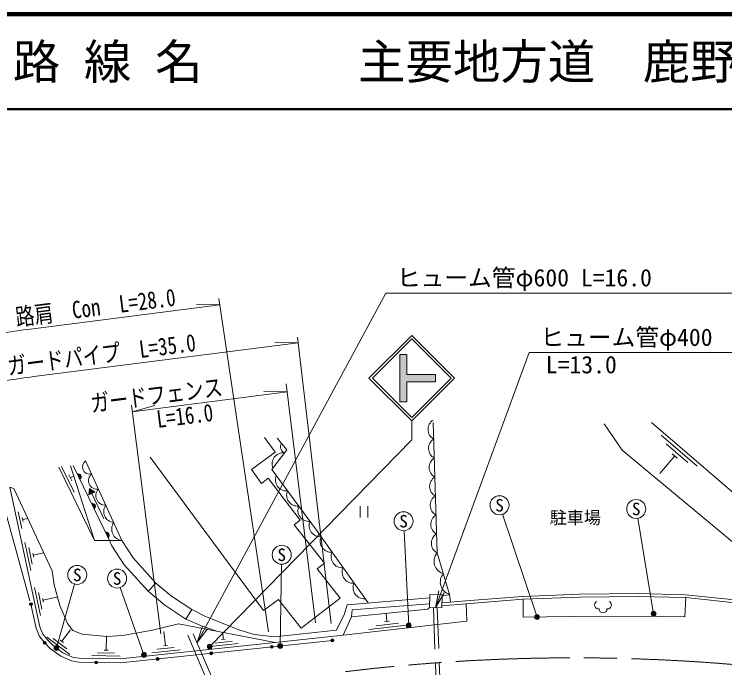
# Model space of a CAD drawing. Units: millimetres at full size, sheet at 1:1000; details may follow other scales. Extents: x 40000 to 680000, y 20000 to 380000.
# Drawn here: x 180533 to 255379, y 311166 to 380000 of the extents above; entities that cross this region are included whole.
import ezdxf
from ezdxf.enums import TextEntityAlignment as Align

# ---------------------------------------------------------------- set-up
doc = ezdxf.new("R2010")
doc.units = ezdxf.units.MM
doc.header["$LTSCALE"] = 1000
doc.linetypes.add('CHAIN', pattern=[18.5, 12, -1.5, 3.5, -1.5])
doc.linetypes.add('DASHED', pattern=[7.5, 6, -1.5])
for name, color, linetype, lineweight in [('M-BGD', 7, 'Continuous', 13), ('M-BMK', 2, 'CHAIN', 13), ('M-STR-HTXT', 7, 'Continuous', 13), ('M-STR-STRC', 7, 'Continuous', 13), ('M-TTL', 2, 'Continuous', 140), ('M-TTL-LINE', 7, 'Continuous', 50)]:
    doc.layers.add(name, color=color, linetype=linetype, lineweight=lineweight)
doc.layers.add('M-TTL-TXT', color=7, linetype='Continuous')
doc.styles.add('ＭＳ ゴシック', font='')
doc.styles.get('ＭＳ ゴシック').set_extended_font_data('MS Gothic')

# ---------------------------------------------------------------- blocks, each defined once
blk = doc.blocks.new('open_arrow')
at = {"color": 0, "linetype": 'Continuous', "lineweight": -2}
blk.add_lwpolyline([(7.5, 1.25), (0, 0), (7.5, -1.25)], dxfattribs=at)

msp = doc.modelspace()

# ---------------------------------------------------------------- hatches: boundary and pattern name
at = {"layer": 'M-BGD'}
for points in [[(187446, 331025), (187174, 331589, -0.84072)], [(189028, 329673), (188473, 330031), (188394, 329375)], [(188952, 327902), (188680, 328465, -0.84072)], [(190416, 324867), (190144, 325431, -0.84072)], [(182144, 317867, -1), (182444, 317867, -1)], [(183599, 313800, -1), (183899, 313800, -1)], [(213898, 314054, -1), (214198, 314054, -1)], [(207513, 313372, -1), (207813, 313372, -1)], [(195489, 312087, -1), (195789, 312087, -1)], [(201139, 312691, -1), (201439, 312691, -1)], [(189023, 311721, -1), (189323, 311721, -1)]]:
    msp.add_hatch(color=256, dxfattribs=at).paths.add_polyline_path(points)
at = {"layer": 'M-STR-HTXT'}
for points in [[(235723, 316731, -1), (235496, 316286, -1)], [(248022, 317062, -1), (247728, 316658, -0.41421), (247673, 317007, -0.41421)], [(222266, 315812, -1), (221927, 315445, -1)], [(201354, 313522, -1), (200915, 313283, -0.41421), (201015, 313622, -0.41421)], [(208729, 313639, -1), (208366, 313295, -1)], [(185203, 313376, -1), (184764, 313137, -0.41421), (184864, 313476, -0.41421)], [(194314, 312753, -1), (194094, 312304, -1)]]:
    msp.add_hatch(color=256, dxfattribs=at).paths.add_polyline_path(points)
at = {"layer": 'M-STR-STRC'}
msp.add_hatch(color=256, dxfattribs=at).paths.add_polyline_path([(221150, 339166), (221900, 339166), (221900, 341291), (224900, 341291), (224900, 342041), (221900, 342041), (221900, 344166), (221150, 344166)])

# ---------------------------------------------------------------- linework, layer by layer
at = {"layer": 'M-BGD'}
for p, q in [((252476, 332406), (248682, 335662)), ((251483, 332784), (249206, 334737)), ((250110, 333487), (248524, 331639)), ((250376, 333259), (249844, 333715)), ((185522, 332377), (186832, 329678)), ((188976, 324571), (186464, 332452)), ((190558, 324572), (186747, 332474)), ((191878, 324572), (188059, 332954)), ((187174, 331589), (187446, 331025)), ((186294, 331474), (186600, 330844)), ((186447, 331159), (186819, 331339)), ((188473, 330031), (188394, 329375)), ((188394, 329375), (189028, 329673)), ((188473, 330031), (189028, 329673)), ((188711, 329524), (189960, 326863)), ((188680, 328465), (188952, 327902)), ((216975, 328195), (216975, 326995)), ((217775, 328195), (217775, 326995)), ((180944, 327593), (181322, 325834)), ((181382, 326982), (181470, 326571)), ((181426, 326776), (181966, 326892)), ((190144, 325431), (190416, 324867)), ((181639, 324361), (182269, 321428)), ((182058, 323837), (182436, 322078)), ((182496, 323226), (182584, 322815)), ((182540, 323020), (183656, 323260)), ((182659, 319615), (183289, 316682)), ((195451, 320088), (194626, 319230)), ((183078, 319091), (183456, 317331)), ((226391, 318885), (225620, 318724)), ((183516, 318480), (183605, 318069)), ((183560, 318274), (185027, 318589)), ((225597, 318005), (228118, 318212)), ((225587, 317704), (228142, 317913)), ((198626, 316283), (199226, 317309)), ((219799, 316030), (219700, 316907)), ((218641, 315597), (221025, 315867)), ((219521, 315998), (220077, 316061)), ((185546, 313959), (186448, 315158)), ((217879, 315209), (221854, 315658)), ((183987, 314382), (186384, 312578)), ((190219, 313024), (190250, 314524)), ((196457, 313506), (196298, 314998)), ((202563, 314158), (202484, 314895)), ((184647, 314261), (186085, 313179)), ((185379, 314086), (185714, 313833)), ((201135, 313402), (204118, 313721)), ((201700, 313764), (203489, 313956)), ((202354, 314136), (202771, 314181)), ((190009, 313029), (190429, 313020)), ((195029, 312750), (198012, 313069)), ((195594, 313112), (197384, 313303)), ((196248, 313484), (196666, 313528)), ((188707, 312455), (191707, 312394)), ((189313, 312743), (191113, 312706))]:
    msp.add_line(p, q, dxfattribs=at)
at = {"layer": 'M-BGD', "linetype": 'DASHED'}
for p, q in [((251240, 318858), (257153, 318230)), ((228118, 318212), (234085, 318679)), ((251270, 318553), (257103, 317934)), ((225124, 305616), (224696, 317496)), ((225521, 305697), (225097, 317482)), ((204125, 302191), (198339, 315691)), ((204712, 302344), (199050, 315554))]:
    msp.add_line(p, q, dxfattribs=at)
at = {"layer": 'M-BGD'}
for points in [[(226471, 318077), (226391, 318885), (225070, 323256), (224668, 337000)], [(275300, 314815), (267425, 316086), (264721, 317332), (244554, 334090), (242658, 336842)], [(288486, 322252), (286347, 321801), (284756, 320848), (283905, 321744), (281604, 320407), (279403, 320684), (272015, 317296), (268809, 318864), (247662, 337011)], [(194869, 333337), (206779, 317202), (208368, 318375), (210755, 315325), (214879, 318482), (212461, 321597), (213213, 322181), (210020, 326234), (210645, 326727), (207298, 331131), (206582, 330587), (205539, 332044), (208023, 333888), (206897, 335404)], [(217799, 317989), (212385, 325653), (207660, 332051), (209248, 334123), (208215, 335353)], [(191878, 324572), (188976, 324571), (185221, 332312)], [(199226, 317309), (197113, 318699), (195451, 320088)], [(201888, 315009), (200252, 315598), (198626, 316283), (196403, 317745), (194626, 319230)], [(234085, 318679), (234135, 318683), (240091, 318912), (246303, 318981), (251240, 318858)], [(207943, 314432), (214493, 315132), (215338, 316853), (215604, 317810), (224302, 318519)], [(234153, 318383), (234144, 316490), (239128, 316552), (246191, 316615), (251161, 316516), (251270, 318553)], [(234162, 318384), (240099, 318612), (246300, 318681), (251221, 318558), (251270, 318553)], [(182294, 317867), (182834, 315353), (183180, 314475), (183749, 313800), (184337, 313212), (185432, 312389), (186557, 311884), (187341, 311759), (191731, 311670), (214048, 314054)], [(208007, 313835), (215195, 314603), (216064, 316547), (216145, 317252), (224282, 317915)], [(215195, 314603), (228200, 316074), (228142, 317913)], [(216064, 316547), (224093, 317342), (224269, 317510)]]:
    msp.add_lwpolyline(points, dxfattribs=at)
for points in [[(208007, 313835), (197851, 315784), (195093, 315117), (191962, 314566), (190303, 314456), (187703, 314704), (186725, 315085), (186162, 315846), (185331, 317739), (184736, 319904), (184534, 321372), (180492, 330060), (180080, 330187), (183241, 315476), (183549, 314695), (184061, 314087), (184616, 313533), (185649, 312756), (186680, 312294), (187379, 312182), (191713, 312094)], [(224314, 318882), (224269, 317510), (225579, 317467), (225624, 318836)]]:
    msp.add_lwpolyline(points, close=True, dxfattribs=at)
at = {"layer": 'M-BGD', "linetype": 'DASHED'}
for points in [[(194626, 319230), (192103, 322017), (190833, 324003), (190558, 324572)], [(195451, 320088), (193050, 322740), (191878, 324572)], [(228142, 317913), (234153, 318383), (234162, 318384)], [(207943, 314432), (205811, 314680), (204287, 315128), (200665, 316568), (199226, 317309)]]:
    msp.add_lwpolyline(points, dxfattribs=at)
at = {"layer": 'M-BGD'}
for centre in [(182294, 317867), (183749, 313800), (214048, 314054), (207663, 313372), (195639, 312087), (201289, 312691), (189173, 311721)]:
    msp.add_circle(centre, 150, dxfattribs=at)
for centre, radius, start, end in [((225278, 336267), 1160, 122.16016, 241.18978), ((209346, 334462), 758, 152.77051, 242.27167), ((225336, 334268), 1160, 122.16016, 241.18978), ((208852, 332639), 1160, 83.02232, 202.05194), ((225395, 332269), 1160, 122.16016, 241.18978), ((188477, 332322), 758, 123.51502, 285.48086), ((187261, 331283), 318, 305.63897, 105.8567), ((189280, 330891), 922, 130.60801, 278.38787), ((209198, 330959), 1160, 156.93017, 275.9598), ((225453, 330270), 1160, 122.16016, 241.18978), ((190126, 329286), 993, 135.79591, 273.19997), ((210386, 329351), 1160, 156.93017, 275.9598), ((225512, 328271), 1160, 122.16016, 241.18978), ((188767, 328160), 318, 305.63897, 105.8567), ((191113, 327613), 1154, 143.79876, 265.19712), ((211574, 327742), 1160, 156.93017, 275.9598), ((225570, 326272), 1160, 122.16016, 241.18978), ((192008, 325773), 1208, 145.18946, 263.80642), ((212762, 326131), 1160, 156.01707, 275.04669), ((190231, 325126), 318, 305.63897, 105.8567), ((213922, 324498), 1160, 155.72433, 274.75395), ((225629, 324272), 1160, 122.16016, 241.18978), ((215076, 322865), 1160, 155.72433, 274.75395), ((226123, 322382), 1369, 140.31454, 253.33285), ((216230, 321231), 1160, 155.72433, 274.75395), ((226784, 320197), 1369, 140.31454, 253.33285), ((217384, 319598), 1160, 155.72433, 274.75395), ((242079, 317785), 420, 122.72029, 277.24592), ((243025, 317785), 420, 262.75408, 57.27971), ((242552, 317368), 420, 180, 0)]:
    msp.add_arc(centre, radius, start, end, dxfattribs=at)
at = {"layer": 'M-BMK'}
msp.add_arc((239508, 112214), 200000, 74.23398, 96.91238, dxfattribs=at)
at = {"layer": 'M-STR-HTXT'}
for p, q in [((207305, 314954), (202083, 350067)), ((181984, 346811), (202184, 349392)), ((202184, 349392), (199729, 349422)), ((182181, 318210), (174540, 346069)), ((213931, 315834), (210383, 345985)), ((182617, 341851), (210451, 345407)), ((210451, 345407), (207996, 345438)), ((212268, 315917), (209185, 341087)), ((192974, 338134), (209291, 340219)), ((209291, 340219), (206836, 340249)), ((195965, 314751), (192886, 338824)), ((192974, 338134), (195342, 338781)), ((201135, 313402), (222401, 335166)), ((235610, 316508), (231971, 327334)), ((247875, 316860), (246212, 326906)), ((222096, 315629), (221593, 325603)), ((208548, 313467), (208693, 322067)), ((184984, 313256), (186899, 319985)), ((194204, 312528), (191703, 319625))]:
    msp.add_line(p, q, dxfattribs=at)
for points in [[(199787, 313835), (219671, 350629), (256458, 350629)], [(224924, 317488), (234789, 344363), (260202, 344363)]]:
    msp.add_lwpolyline(points, dxfattribs=at)
for centre in [(235610, 316508), (247875, 316860), (222096, 315629), (201135, 313402), (208548, 313467), (184984, 313256), (194204, 312528)]:
    msp.add_circle(centre, 250, dxfattribs=at)
for centre, radius, start, end in [((213253, 129128), 219917, 98.17429, 100.10713), ((213257, 129120), 214926, 98.19597, 99.98592)]:
    msp.add_arc(centre, radius, start, end, dxfattribs=at)
at = {"layer": 'M-STR-STRC'}
for p, q in [((217901, 341666), (222401, 346166)), ((218255, 341666), (222401, 345813)), ((226901, 341666), (222401, 346166)), ((226548, 341666), (222401, 345813)), ((221150, 344166), (221900, 344166)), ((221150, 344166), (221150, 339166)), ((221900, 344166), (221900, 342041)), ((217901, 341666), (222401, 337166)), ((218255, 341666), (222401, 337519)), ((221900, 342041), (224900, 342041)), ((222401, 337519), (226548, 341666)), ((222401, 337166), (226901, 341666)), ((224900, 342041), (224900, 341291)), ((221900, 341291), (224900, 341291)), ((221900, 341291), (221900, 339166)), ((221150, 339166), (221900, 339166)), ((222401, 337166), (222401, 335166))]:
    msp.add_line(p, q, dxfattribs=at)
msp.add_lwpolyline([(221150, 344166), (221900, 344166), (221900, 342041), (224900, 342041), (224900, 341291), (221900, 341291), (221900, 339166), (221150, 339166)], close=True, dxfattribs=at)
for centre in [(231653, 328282), (246048, 327892), (221543, 326602), (208710, 323067), (187173, 320947), (191371, 320568)]:
    msp.add_circle(centre, 1000, dxfattribs=at)
at = {"layer": 'M-TTL'}
msp.add_line((680000, 380000), (40000, 380000), dxfattribs=at)
at = {"layer": 'M-TTL-LINE'}
msp.add_line((40000, 370000), (680000, 370000), dxfattribs=at)

# ---------------------------------------------------------------- block references
at = {"layer": 'M-STR-HTXT', "xscale": 240, "yscale": 240}
for p, rotation in [((224924, 317488), 69.8), ((199787, 313835), 61.6)]:
    msp.add_blockref('open_arrow', p, dxfattribs=dict(at, rotation=rotation))

# ---------------------------------------------------------------- texts
at = {"layer": 'M-BGD', "style": 'ＭＳ ゴシック'}
msp.add_text('駐車場', height=1320, dxfattribs=at).set_placement((239636, 326978), align=Align.MIDDLE_CENTER)
at = {"layer": 'M-STR-HTXT', "style": 'ＭＳ ゴシック'}
for s, p in [('ヒューム管φ600 L=16.0', (220836, 350783)), ('ヒューム管φ400', (235954, 344516))]:
    msp.add_text(s, height=1833, dxfattribs=at).set_placement(p, align=Align.BOTTOM_LEFT)
at = {"layer": 'M-STR-HTXT', "style": 'ＭＳ ゴシック', "width": 0.8}
for s, p in [('路肩\u3000Con\u3000L=28.0', (189276, 347691)), ('ガードパイプ\u3000L=35.0', (189910, 342731)), ('ガードフェンス\u3000         ', (201139, 339125))]:
    msp.add_text(s, height=1833, rotation=7.281, dxfattribs=at).set_placement(p, align=Align.BOTTOM_CENTER)
at = {"layer": 'M-STR-HTXT', "style": 'ＭＳ ゴシック'}
msp.add_text('L=13.0', height=1833, dxfattribs=at).set_placement((236524, 344011), align=Align.TOP_LEFT)
at = {"layer": 'M-STR-HTXT', "style": 'ＭＳ ゴシック', "width": 0.8}
msp.add_text('L=16.0', height=1833, rotation=7.281, dxfattribs=at).set_placement((198387, 338624), align=Align.TOP_CENTER)
at = {"layer": 'M-STR-STRC', "style": 'ＭＳ ゴシック'}
for p in [(231653, 328282), (246048, 327892), (221543, 326602), (208710, 323067), (187173, 320947), (191371, 320568)]:
    msp.add_text('S', height=1320, dxfattribs=at).set_placement(p, align=Align.MIDDLE_CENTER)
at = {"layer": 'M-TTL-TXT', "style": 'ＭＳ ゴシック'}
for s, p in [('路 線 名', (180380, 375000)), ('主要地方道\u3000鹿野吉賀線', (216734, 375000))]:
    msp.add_text(s, height=3666, dxfattribs=at).set_placement(p, align=Align.MIDDLE_LEFT)

doc.saveas('drawing.dxf')
